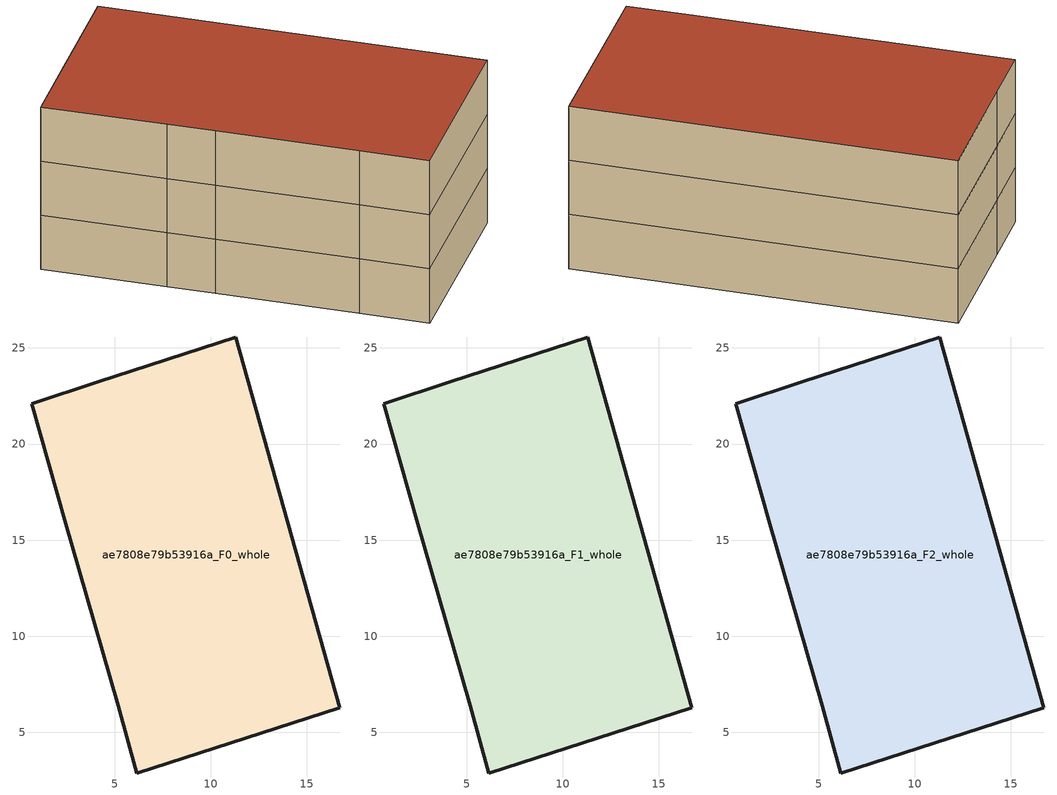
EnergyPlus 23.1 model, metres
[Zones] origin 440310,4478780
ae7808e79b53916a_F0_whole
 floor ground (EU_floor_Construction): 11.31,25.57 16.72,6.29 6.16,2.89 5.18,6.38 3.14,13.5 2.46,15.85 0.68,22.1 4.14,23.23 z0
 wall outside (EU_wall_Construction): 4.14,23.23 0.68,22.1 2.46,15.85 3.14,13.5 5.18,6.38 6.16,2.89 16.72,6.29 11.31,25.57 4.14,23.23 z0:3
ae7808e79b53916a_F1_whole
 floor to ae7808e79b53916a_F0_whole (EU_floor_Construction): 11.31,25.57 16.72,6.29 6.16,2.89 5.18,6.38 3.14,13.5 2.46,15.85 0.68,22.1 4.14,23.23 z3
 wall outside (EU_wall_Construction): 4.14,23.23 0.68,22.1 2.46,15.85 3.14,13.5 5.18,6.38 6.16,2.89 16.72,6.29 11.31,25.57 4.14,23.23 z3:6
ae7808e79b53916a_F2_whole
 floor to ae7808e79b53916a_F1_whole (EU_floor_Construction): 11.31,25.57 16.72,6.29 6.16,2.89 5.18,6.38 3.14,13.5 2.46,15.85 0.68,22.1 4.14,23.23 z6
 wall outside (EU_wall_Construction): 4.14,23.23 0.68,22.1 2.46,15.85 3.14,13.5 5.18,6.38 6.16,2.89 16.72,6.29 11.31,25.57 4.14,23.23 z6:9
 roof outside (EU_roof_Construction): 16.72,6.29 11.31,25.57 4.14,23.23 0.68,22.1 2.46,15.85 3.14,13.5 5.18,6.38 6.16,2.89 z9
[Building]
EU S2 Campaign: North Axis=0; Terrain=City; Solar Distribution=FullExterior
[Site:Location]
Madrid: Latitude=40.5; Longitude=-3.5; Time Zone=1; Elevation=609
[SizingPeriod:WeatherFileDays]
AnnualSizingPeriod: Begin Month=1; Begin Day of Month=1; End Month=12; End Day of Month=31; Day of Week for Start Day=Monday; Use Weather File Daylight Saving Period=No; Use Weather File Rain and Snow Indicators=No
[MATERIAL]
EU_InternalMass_Material: Roughness=MediumRough; Thickness=0.1; Conductivity=1; Density=1800; Specific Heat=900; Thermal Absorptance=0.9; Solar Absorptance=0.7; Visible Absorptance=0.7
[MATERIAL:NOMASS] Roughness=MediumRough; Thermal Absorptance=0.9; Solar Absorptance=0.7; Visible Absorptance=0.7
Name | Thermal Resistance
EU_wall_NoMass | 0.609216
EU_roof_NoMass | 0.513268
EU_floor_NoMass | 0.568163
[CONSTRUCTION]
EU_wall_Construction: EU_wall_NoMass
EU_roof_Construction: EU_roof_NoMass
EU_floor_Construction: EU_floor_NoMass
EU_InternalMass_Construction: EU_InternalMass_Material
[ZONE] Type=1; Multiplier=1; Ceiling Height=autocalculate; Volume=667.627; Floor Area=autocalculate; Part of Total Floor Area=Yes
ae7808e79b53916a_F0_whole; ae7808e79b53916a_F1_whole; ae7808e79b53916a_F2_whole
[INTERNALMASS] Construction=EU_InternalMass_Construction; Surface Area=198.82
Name | Zone or ZoneList
ae7808e79b53916a_F0_whole_EU_InternalMass | ae7808e79b53916a_F0_whole
ae7808e79b53916a_F1_whole_EU_InternalMass | ae7808e79b53916a_F1_whole
ae7808e79b53916a_F2_whole_EU_InternalMass | ae7808e79b53916a_F2_whole
[OTHEREQUIPMENT] Fuel Type=Electricity; Design Level Calculation Method=Watts/Area; Power per Zone Floor Area=1; Fraction Latent=0; Fraction Radiant=0; Fraction Lost=0; Carbon Dioxide Generation Rate=0; EndUse Subcategory=EU_Step8_InternalGains
Name | Zone or ZoneList or Space or SpaceList | Schedule
EU_Step8_InternalGain_ae7808e79b53916a_F0_whole_f000 | ae7808e79b53916a_F0_whole | EU_Step8_GainSchedule_ae7808e79b53916a_F0_whole_f000
EU_Step8_InternalGain_ae7808e79b53916a_F1_whole_f000 | ae7808e79b53916a_F1_whole | EU_Step8_GainSchedule_ae7808e79b53916a_F1_whole_f000
EU_Step8_InternalGain_ae7808e79b53916a_F2_whole_f000 | ae7808e79b53916a_F2_whole | EU_Step8_GainSchedule_ae7808e79b53916a_F2_whole_f000
[ZONEVENTILATION:DESIGNFLOWRATE] Schedule=EU_AlwaysOn; Design Flow Rate Calculation Method=AirChanges/Hour; Air Changes per Hour=0.752966; Ventilation Type=Natural; Fan Pressure Rise=0; Fan Total Efficiency=1; Constant Term Coefficient=1; Temperature Term Coefficient=0; Velocity Term Coefficient=0; Velocity Squared Term Coefficient=0; Minimum Indoor Temperature=-100; Maximum Indoor Temperature=100; Delta Temperature=-100; Minimum Outdoor Temperature=-100; Maximum Outdoor Temperature=100; Maximum Wind Speed=40
Name | Zone or ZoneList or Space or SpaceList
EU_ConstantAir_ae7808e79b53916a_F0_whole | ae7808e79b53916a_F0_whole
EU_ConstantAir_ae7808e79b53916a_F1_whole | ae7808e79b53916a_F1_whole
EU_ConstantAir_ae7808e79b53916a_F2_whole | ae7808e79b53916a_F2_whole
[HVACTEMPLATE:THERMOSTAT] Constant Heating Setpoint=20; Constant Cooling Setpoint=50
EU_HeatOnly_ae7808e79b53916a_F0_whole; EU_HeatOnly_ae7808e79b53916a_F1_whole; EU_HeatOnly_ae7808e79b53916a_F2_whole
[HVACTEMPLATE:ZONE:IDEALLOADSAIRSYSTEM] System Availability Schedule=EU_AlwaysOn; Maximum Heating Supply Air Temperature=50; Minimum Cooling Supply Air Temperature=13; Maximum Heating Supply Air Humidity Ratio=0.0156; Minimum Cooling Supply Air Humidity Ratio=0.0077; Heating Limit=NoLimit; Cooling Limit=NoLimit; Heating Availability Schedule=EU_AlwaysOn; Cooling Availability Schedule=EU_CoolingOff; Dehumidification Control Type=ConstantSensibleHeatRatio; Cooling Sensible Heat Ratio=0.7; Dehumidification Setpoint=60; Humidification Control Type=None; Humidification Setpoint=30; Outdoor Air Method=None; Outdoor Air Flow Rate per Person=0.00944; Outdoor Air Flow Rate per Zone Floor Area=0; Outdoor Air Flow Rate per Zone=0; Demand Controlled Ventilation Type=None; Outdoor Air Economizer Type=NoEconomizer; Heat Recovery Type=None; Sensible Heat Recovery Effectiveness=0.7; Latent Heat Recovery Effectiveness=0.65
Name | Template Thermostat
ae7808e79b53916a_F0_whole | EU_HeatOnly_ae7808e79b53916a_F0_whole
ae7808e79b53916a_F1_whole | EU_HeatOnly_ae7808e79b53916a_F1_whole
ae7808e79b53916a_F2_whole | EU_HeatOnly_ae7808e79b53916a_F2_whole
[SIZING:ZONE] Zone Cooling Design Supply Air Temperature Input Method=SupplyAirTemperature; Zone Cooling Design Supply Air Temperature=13; Zone Heating Design Supply Air Temperature Input Method=SupplyAirTemperature; Zone Heating Design Supply Air Temperature=50; Zone Cooling Design Supply Air Humidity Ratio=0.008; Zone Heating Design Supply Air Humidity Ratio=0.008; Cooling Design Air Flow Method=DesignDay; Cooling Design Air Flow Rate=0; Cooling Minimum Air Flow per Zone Floor Area=0.000762; Cooling Minimum Air Flow=0; Cooling Minimum Air Flow Fraction=0.2; Heating Design Air Flow Method=DesignDay; Heating Design Air Flow Rate=0; Heating Maximum Air Flow per Zone Floor Area=0.002032; Heating Maximum Air Flow=0.141576; Heating Maximum Air Flow Fraction=0.3; Account for Dedicated Outdoor Air System=No; Dedicated Outdoor Air System Control Strategy=NeutralSupplyAir; Dedicated Outdoor Air Low Setpoint Temperature for Design=autosize; Dedicated Outdoor Air High Setpoint Temperature for Design=autosize; Zone Load Sizing Method=Sensible Load Only No Latent Load; Zone Latent Cooling Design Supply Air Humidity Ratio Input Method=HumidityRatioDifference; Zone Cooling Design Supply Air Humidity Ratio Difference=0.005; Zone Latent Heating Design Supply Air Humidity Ratio Input Method=HumidityRatioDifference; Zone Humidification Design Supply Air Humidity Ratio Difference=0.005
ae7808e79b53916a_F0_whole; ae7808e79b53916a_F1_whole; ae7808e79b53916a_F2_whole
[SCHEDULE:CONSTANT]
Name | Hourly Value
EU_AlwaysOn | 1
EU_CoolingOff | 0
[SCHEDULE:FILE] Column Number=1; Rows to Skip at Top=0; Number of Hours of Data=8760; Column Separator=Comma; Interpolate to Timestep=No; Minutes per Item=60; Adjust Schedule for Daylight Savings=Yes
Name | File
EU_Step8_GainSchedule_ae7808e79b53916a_F0_whole_f000 | C:\Users\o_iseri\Desktop\OpenUBEM\openubem\outputs\eu_evidence\EU-11\ES-MAD-BERRUGUETE\idfs\ae7808e79b53916a\ae7808e79b53916a_F0_whole_f000_gain.csv
EU_Step8_GainSchedule_ae7808e79b53916a_F1_whole_f000 | C:\Users\o_iseri\Desktop\OpenUBEM\openubem\outputs\eu_evidence\EU-11\ES-MAD-BERRUGUETE\idfs\ae7808e79b53916a\ae7808e79b53916a_F1_whole_f000_gain.csv
EU_Step8_GainSchedule_ae7808e79b53916a_F2_whole_f000 | C:\Users\o_iseri\Desktop\OpenUBEM\openubem\outputs\eu_evidence\EU-11\ES-MAD-BERRUGUETE\idfs\ae7808e79b53916a\ae7808e79b53916a_F2_whole_f000_gain.csv
